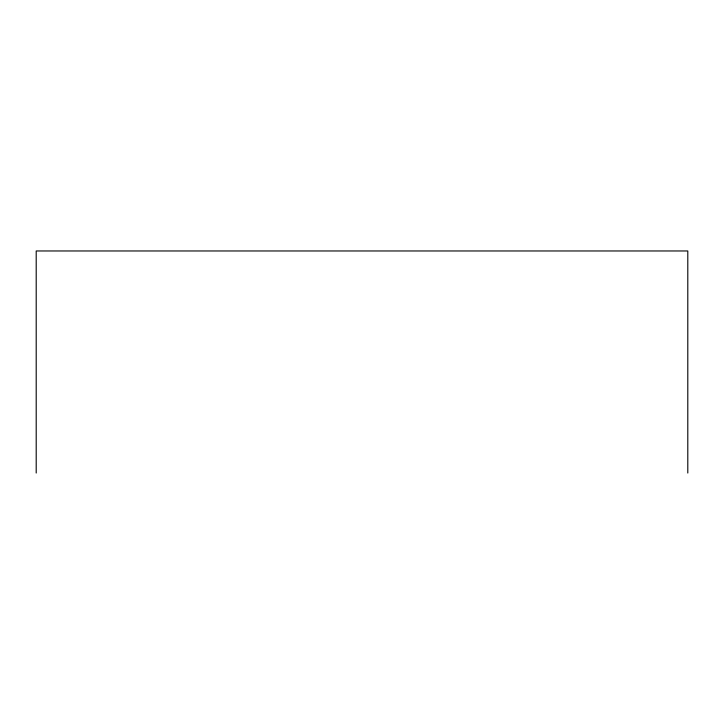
<?xml version="1.0" encoding="UTF-8"?>
<svg xmlns="http://www.w3.org/2000/svg" width="724" height="724" viewBox="0 0 724 724"><rect width="100%" height="100%" fill="white"/><g stroke="black" fill="none" stroke-linecap="round" stroke-linejoin="round"><path stroke-width="1.09" d="M687.8 473.034L687.8 250.966L36.2 250.966L36.2 473.034"/></g></svg>
